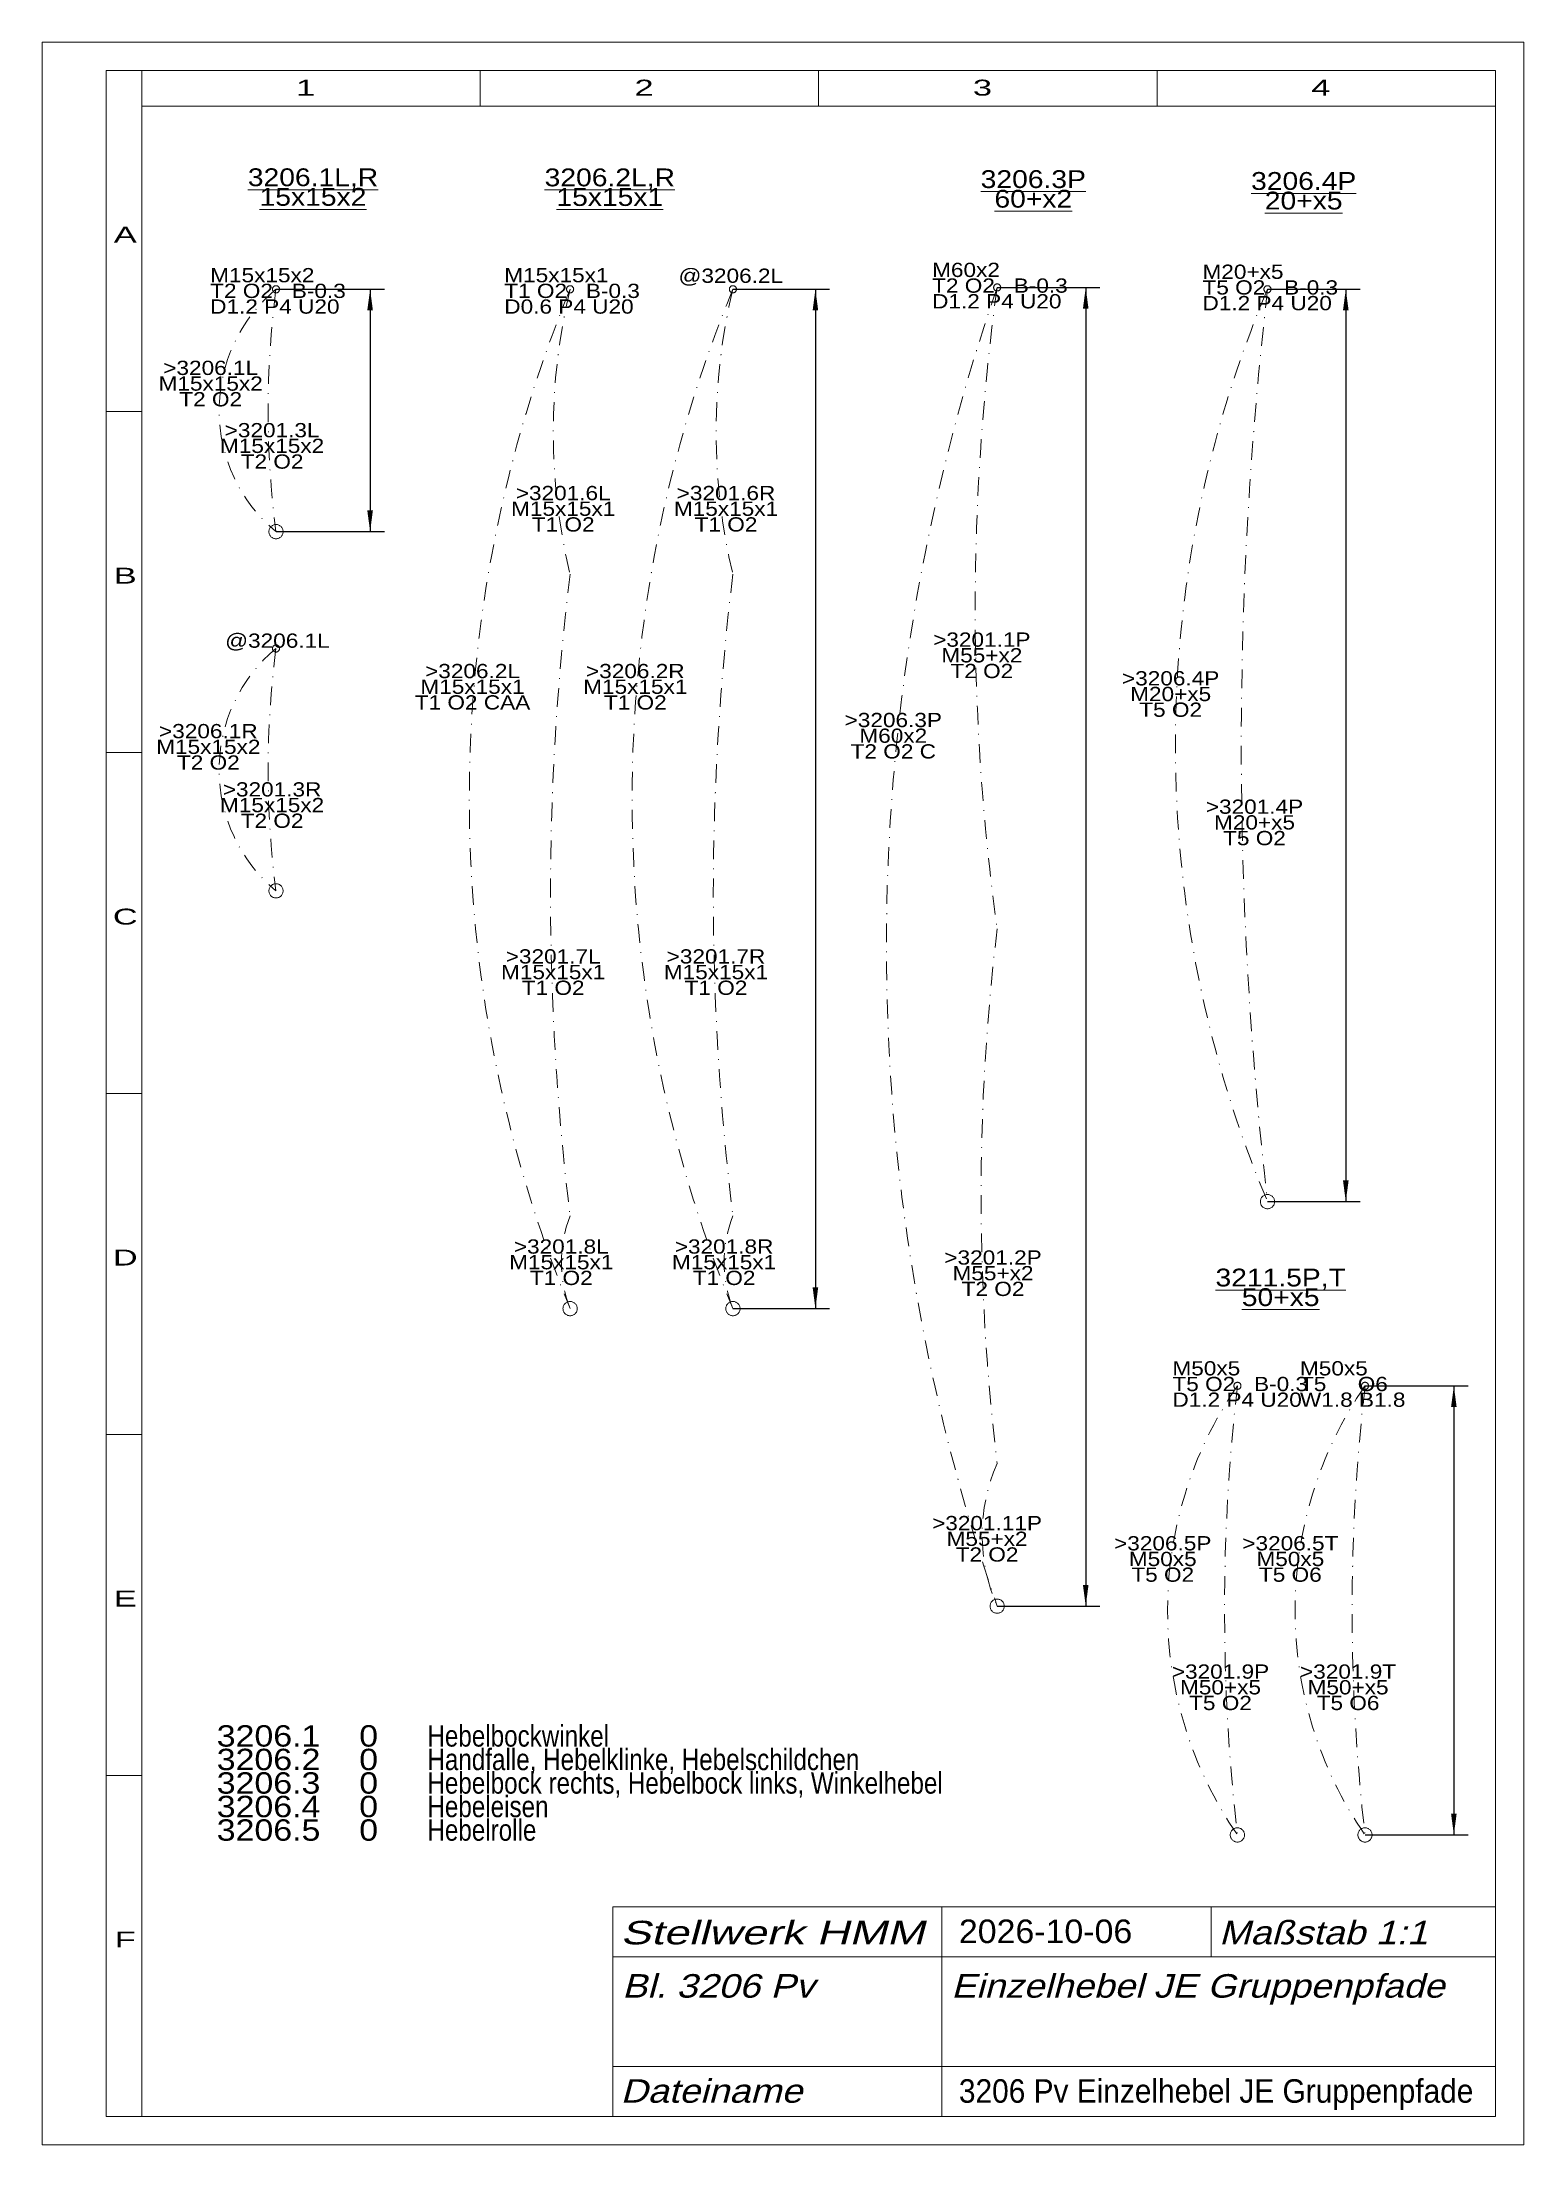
# Model space of a CAD drawing. Extents: x 1 to 209, y 1 to 296.
import ezdxf
from ezdxf.enums import TextEntityAlignment as Align

# ---------------------------------------------------------------- set-up
doc = ezdxf.new("R2010")
doc.units = 0
doc.header["$LTSCALE"] = 5.25
for name, pattern in [('DASHDOT', [1, 0.5, -0.25, 0, -0.25]), ('DASHED', [0.75, 0.5, -0.25]), ('PHANTOM', [2.5, 1.25, -0.25, 0.25, -0.25, 0.25, -0.25])]:
    doc.linetypes.add(name, pattern=pattern)
for name, color, linetype, lineweight in [('3206_1L', 30, 'CONTINUOUS', 13), ('3206_1R', 14, 'CONTINUOUS', 13), ('3206_2L', 30, 'CONTINUOUS', 13), ('3206_2R', 14, 'CONTINUOUS', 13), ('3206_3P', 30, 'CONTINUOUS', 13), ('3206_4P', 30, 'CONTINUOUS', 13), ('3206_5P', 30, 'CONTINUOUS', 13), ('3206_5T', 15, 'CONTINUOUS', 13), ('3206___ EINZELHEBEL JE GRUPPENPFADE', 6, 'DASHDOT', 0), ('BEMASSUNG', 7, 'CONTINUOUS', 25), ('BESCHRIFTUNG', 7, 'CONTINUOUS', 25), ('MASSGRENZEN', 172, 'CONTINUOUS', 25), ('MASSLINIEN', 172, 'CONTINUOUS', 25), ('MASSTEXTE', 212, 'CONTINUOUS', 25), ('STANDARD', 7, 'CONTINUOUS', 0)]:
    doc.layers.add(name, color=color, linetype=linetype, lineweight=lineweight)
doc.styles.add('Arial', font='arial.ttf')

# ---------------------------------------------------------------- blocks, each defined once
blk = doc.blocks.new('D50915840')
at = {"layer": 'MASSGRENZEN'}
for points in [[(47.05, 261.32), (47.44, 258.35), (46.65, 258.35)], [(47.05, 227.32), (46.65, 230.3), (47.44, 230.3)]]:
    blk.add_solid(points, dxfattribs=at)
at = {"layer": 'MASSLINIEN', "color": 172}
for p, q in [((33.84, 261.32), (49.05, 261.32)), ((47.05, 261.32), (47.05, 227.32)), ((33.84, 227.32), (49.05, 227.32))]:
    blk.add_line(p, q, dxfattribs=at)
blk = doc.blocks.new('D50927104')
at = {"layer": 'MASSGRENZEN'}
for points in [[(109.55, 261.32), (109.94, 258.35), (109.16, 258.35)], [(109.55, 118.32), (109.16, 121.3), (109.94, 121.3)]]:
    blk.add_solid(points, dxfattribs=at)
at = {"layer": 'MASSLINIEN', "color": 172}
for p, q in [((97.97, 261.32), (111.55, 261.32)), ((109.55, 261.32), (109.55, 118.32)), ((97.97, 118.32), (111.55, 118.32))]:
    blk.add_line(p, q, dxfattribs=at)
blk = doc.blocks.new('D50916096')
at = {"layer": 'MASSGRENZEN'}
for points in [[(147.49, 261.58), (147.88, 258.6), (147.1, 258.6)], [(147.49, 76.58), (147.1, 79.55), (147.88, 79.55)]]:
    blk.add_solid(points, dxfattribs=at)
at = {"layer": 'MASSLINIEN', "color": 172}
for p, q in [((135.06, 261.58), (149.49, 261.58)), ((147.49, 261.58), (147.49, 76.58)), ((135.06, 76.58), (149.49, 76.58))]:
    blk.add_line(p, q, dxfattribs=at)
blk = doc.blocks.new('D50921728')
at = {"layer": 'MASSGRENZEN'}
for points in [[(183.99, 261.32), (184.39, 258.35), (183.6, 258.35)], [(183.99, 133.33), (183.6, 136.3), (184.39, 136.3)]]:
    blk.add_solid(points, dxfattribs=at)
at = {"layer": 'MASSLINIEN', "color": 172}
for p, q in [((173, 261.32), (185.99, 261.32)), ((183.99, 261.32), (183.99, 133.33)), ((173, 133.33), (185.99, 133.33))]:
    blk.add_line(p, q, dxfattribs=at)
blk = doc.blocks.new('D50922240')
at = {"layer": 'MASSGRENZEN'}
for points in [[(199.16, 107.49), (199.55, 104.52), (198.77, 104.52)], [(199.16, 44.49), (198.77, 47.46), (199.55, 47.46)]]:
    blk.add_solid(points, dxfattribs=at)
at = {"layer": 'MASSLINIEN', "color": 172}
for p, q in [((186.69, 107.49), (201.16, 107.49)), ((199.16, 107.49), (199.16, 44.49)), ((186.69, 44.49), (201.16, 44.49))]:
    blk.add_line(p, q, dxfattribs=at)

msp = doc.modelspace()

# ---------------------------------------------------------------- linework, layer by layer
at = {"layer": '3206_1L', "linetype": 'PHANTOM'}
for centre, radius in [((33.84, 261.32), 0.5), ((33.84, 227.32), 1)]:
    msp.add_circle(centre, radius, dxfattribs=at)
at = {"layer": '3206_1L', "linetype": 'DASHDOT'}
msp.add_arc((164.27, 244.32), 131.54, 172.5742, 187.4258, dxfattribs=at)
at = {"layer": '3206_1R', "linetype": 'PHANTOM'}
for centre, radius in [((33.84, 210.93), 0.5), ((33.84, 176.93), 1)]:
    msp.add_circle(centre, radius, dxfattribs=at)
at = {"layer": '3206_1R', "linetype": 'DASHDOT'}
msp.add_arc((164.27, 193.93), 131.54, 172.5742, 187.4258, dxfattribs=at)
at = {"layer": '3206_2L', "linetype": 'PHANTOM'}
for centre, radius in [((75.12, 261.32), 0.5), ((75.12, 118.32), 1)]:
    msp.add_circle(centre, radius, dxfattribs=at)
at = {"layer": '3206_2L', "linetype": 'DASHDOT'}
for centre, radius, start, end in [((158.9, 241.33), 86.14, 166.5757, 193.4243), ((442.14, 176.33), 369.77, 173.0097, 186.9903), ((91.66, 124.82), 17.77, 158.5443, 201.4557)]:
    msp.add_arc(centre, radius, start, end, dxfattribs=at)
at = {"layer": '3206_2R', "linetype": 'PHANTOM'}
for centre, radius in [((97.97, 261.32), 0.5), ((97.97, 118.32), 1)]:
    msp.add_circle(centre, radius, dxfattribs=at)
at = {"layer": '3206_2R', "linetype": 'DASHDOT'}
for centre, radius, start, end in [((181.75, 241.33), 86.14, 166.5757, 193.4243), ((464.99, 176.33), 369.77, 173.0097, 186.9903), ((114.51, 124.82), 17.77, 158.5443, 201.4557)]:
    msp.add_arc(centre, radius, start, end, dxfattribs=at)
at = {"layer": '3206_3P', "linetype": 'PHANTOM'}
for centre, radius in [((135.06, 261.58), 0.5), ((135.06, 76.58), 1)]:
    msp.add_circle(centre, radius, dxfattribs=at)
at = {"layer": '3206_3P', "linetype": 'DASHDOT'}
for centre, radius, start, end in [((463.08, 216.58), 331.1, 172.189, 187.811), ((445.76, 134.08), 312.96, 173.1176, 186.8824), ((157.66, 86.58), 24.71, 156.1318, 203.8682)]:
    msp.add_arc(centre, radius, start, end, dxfattribs=at)
at = {"layer": '3206_4P', "linetype": 'PHANTOM'}
for centre, radius in [((173, 261.32), 0.5), ((173, 133.33), 1)]:
    msp.add_circle(centre, radius, dxfattribs=at)
at = {"layer": '3206_4P', "linetype": 'DASHDOT'}
msp.add_arc((726.57, 197.33), 557.25, 173.4058, 186.5953, dxfattribs=at)
at = {"layer": '3206_5P', "linetype": 'PHANTOM'}
for centre, radius in [((168.78, 107.49), 0.5), ((168.78, 44.49), 1)]:
    msp.add_circle(centre, radius, dxfattribs=at)
at = {"layer": '3206_5P', "linetype": 'DASHDOT'}
msp.add_arc((442.03, 75.99), 275.06, 173.424, 186.576, dxfattribs=at)
at = {"layer": '3206_5T', "linetype": 'PHANTOM'}
for centre, radius in [((186.69, 107.49), 0.5), ((186.69, 44.49), 1)]:
    msp.add_circle(centre, radius, dxfattribs=at)
at = {"layer": '3206_5T', "linetype": 'DASHDOT'}
msp.add_arc((459.94, 75.99), 275.06, 173.424, 186.576, dxfattribs=at)
at = {"layer": '3206___ EINZELHEBEL JE GRUPPENPFADE', "linetype": 'DASHDOT'}
for centre, radius, start, end in [((47.97, 244.32), 22.11, 129.7317, 230.2683), ((248.73, 189.82), 187.76, 157.6156, 202.3844), ((402.36, 169.08), 282.85, 160.9114, 199.0886), ((324.87, 197.33), 164.8, 157.1491, 202.8521), ((214.41, 75.99), 55.44, 145.3776, 214.6224)]:
    msp.add_arc(centre, radius, start, end, dxfattribs=at)
at = {"layer": '3206___ EINZELHEBEL JE GRUPPENPFADE', "color": 134, "linetype": 'DASHDOT'}
for centre, radius, start, end in [((271.58, 189.82), 187.76, 157.6156, 202.3844), ((47.97, 193.93), 22.11, 129.7317, 230.2683), ((232.31, 75.99), 55.44, 145.3776, 214.6224)]:
    msp.add_arc(centre, radius, start, end, dxfattribs=at)
at = {"layer": 'STANDARD'}
for p, q in [((1, 1), (1, 296)), ((1, 296), (209, 296)), ((209, 296), (209, 1)), ((10, 5), (10, 292)), ((10, 292), (15, 292)), ((15, 292), (205, 292)), ((15, 287), (15, 292)), ((62.5, 292), (62.5, 287)), ((110, 292), (110, 287)), ((157.5, 292), (157.5, 287)), ((205, 292), (205, 287)), ((15, 287), (205, 287)), ((15, 5), (15, 287)), ((205, 287), (205, 5)), ((10, 244.17), (15, 244.17)), ((10, 196.33), (15, 196.33)), ((205, 182.12), (205, 5.12)), ((10, 148.5), (15, 148.5)), ((10, 100.67), (15, 100.67)), ((10, 52.83), (15, 52.83)), ((10, 5), (15, 5)), ((205, 5), (15, 5)), ((209, 1), (1, 1))]:
    msp.add_line(p, q, dxfattribs=at)
at = {"layer": 'STANDARD', "lineweight": 0}
for p, q in [((81.11, 34.4), (205, 34.4)), ((81.11, 34.4), (81.11, 5)), ((127.31, 34.4), (127.31, 5)), ((165.11, 34.4), (165.11, 27.4)), ((81.11, 27.4), (205, 27.4)), ((81.11, 12), (205, 12))]:
    msp.add_line(p, q, dxfattribs=at)

# ---------------------------------------------------------------- block references
at = {"layer": 'BEMASSUNG'}
for name in ['D50915840', 'D50927104', 'D50916096', 'D50921728', 'D50922240']:
    msp.add_blockref(name, (0, 0), dxfattribs=at)

# ---------------------------------------------------------------- texts
at = {"layer": '3206_1L', "linetype": 'DASHDOT', "char_height": 2, "line_spacing_factor": 0.66, "style": 'Arial'}
for s, insert, attachment_point in [('\\W1.135084;M15x15x2 \\PT2 O2   B-0.3\\PD1.2 P4 U20\\P', (24.6, 257.87), 7), ('\\W1.135145;>3201.3L\\PM15x15x2\\PT2 O2', (33.29, 239.34), 5)]:
    msp.add_mtext(s, dxfattribs=dict(at, insert=insert, attachment_point=attachment_point))
at = {"layer": '3206_1R', "linetype": 'DASHDOT', "style": 'Arial', "width": 1.135129}
msp.add_text('@3206.1L', height=2, dxfattribs=at).set_placement((26.7, 211.03))
at = {"layer": '3206_1R', "linetype": 'DASHDOT', "insert": (33.29, 188.95), "char_height": 2, "attachment_point": 5, "line_spacing_factor": 0.66, "style": 'Arial'}
msp.add_mtext('\\W1.135111;>3201.3R\\PM15x15x2\\PT2 O2', dxfattribs=at)
at = {"layer": '3206_2L', "char_height": 2, "line_spacing_factor": 0.66, "style": 'Arial'}
for s, insert, attachment_point in [('\\W1.135085;M15x15x1\\PT1 O2   B-0.3\\PD0.6 P4 U20\\P', (65.88, 257.87), 7), ('\\W1.135145;>3201.6L\\PM15x15x1\\PT1 O2', (74.15, 230.52), 5), ('\\W1.135145;>3201.7L\\PM15x15x1\\PT1 O2', (72.74, 165.52), 5), ('\\W1.135145;>3201.8L\\PM15x15x1\\PT1 O2', (73.88, 124.82), 5)]:
    msp.add_mtext(s, dxfattribs=dict(at, insert=insert, attachment_point=attachment_point))
at = {"layer": '3206_2R', "style": 'Arial', "width": 1.135129}
msp.add_text('@3206.2L', height=2, dxfattribs=at).set_placement((90.33, 262.22))
at = {"layer": '3206_2R', "char_height": 2, "attachment_point": 5, "line_spacing_factor": 0.66, "style": 'Arial'}
for s, insert in [('\\W1.135111;>3201.6R\\PM15x15x1\\PT1 O2', (97, 230.52)), ('\\W1.135110;>3201.7R\\PM15x15x1\\PT1 O2', (95.59, 165.52)), ('\\W1.135111;>3201.8R\\PM15x15x1\\PT1 O2', (96.73, 124.82))]:
    msp.add_mtext(s, dxfattribs=dict(at, insert=insert))
at = {"layer": '3206_3P', "char_height": 2, "line_spacing_factor": 0.66, "style": 'Arial'}
for s, insert, attachment_point in [('\\W1.135082;M60x2\\PT2 O2   B-0.3\\PD1.2 P4 U20\\P', (125.93, 258.61), 7), ('\\W1.135110;>3201.1P\\PM55+x2\\PT2 O2', (132.91, 209.96), 5), ('\\W1.135110;>3201.2P\\PM55+x2\\PT2 O2', (134.48, 123.28), 5), ('\\W1.135114;>3201.11P\\PM55+x2\\PT2 O2', (133.64, 86.02), 5)]:
    msp.add_mtext(s, dxfattribs=dict(at, insert=insert, attachment_point=attachment_point))
at = {"layer": '3206_4P', "char_height": 2, "line_spacing_factor": 0.66, "style": 'Arial'}
for s, insert, attachment_point in [('\\W1.135098;M20+x5\\PT5 O2   B-0.3\\PD1.2 P4 U20\\P', (163.88, 258.35), 7), ('\\W1.135110;>3201.4P\\PM20+x5\\PT5 O2', (171.18, 186.52), 5)]:
    msp.add_mtext(s, dxfattribs=dict(at, insert=insert, attachment_point=attachment_point))
at = {"layer": '3206_5P', "char_height": 2, "line_spacing_factor": 0.66, "style": 'Arial'}
for s, insert, attachment_point in [('\\W1.135081;M50x5\\PT5 O2   B-0.3\\PD1.2 P4 U20\\P', (159.66, 104.52), 7), ('\\W1.135110;>3201.9P\\PM50+x5\\PT5 O2', (166.41, 65.19), 5)]:
    msp.add_mtext(s, dxfattribs=dict(at, insert=insert, attachment_point=attachment_point))
at = {"layer": '3206_5T', "char_height": 2, "line_spacing_factor": 0.66, "style": 'Arial'}
for s, insert, attachment_point in [('\\W1.135081;M50x5\\PT5     O6\\PW1.8 B1.8\\P', (177.56, 104.52), 7), ('\\W1.135136;>3201.9T\\PM50+x5\\PT5 O6', (184.31, 65.19), 5)]:
    msp.add_mtext(s, dxfattribs=dict(at, insert=insert, attachment_point=attachment_point))
at = {"layer": '3206___ EINZELHEBEL JE GRUPPENPFADE', "attachment_point": 5, "line_spacing_factor": 0.66, "style": 'Arial'}
for s, insert, char_height in [('\\W1.135103;\\L3206.1L,R\\P15x15x2', (39.03, 275.64), 2.5), ('\\W1.135103;\\L3206.2L,R\\P15x15x1', (80.69, 275.62), 2.5), ('\\W1.135098;\\L3206.3P\\P60+x2', (140.13, 275.38), 2.5), ('\\W1.135098;\\L3206.4P\\P20+x5', (178.08, 275.12), 2.5), ('\\W1.135145;>3206.2L\\PM15x15x1\\PT1 O2 CAA', (61.42, 205.55), 2), ('\\W1.135110;>3206.4P\\PM20+x5\\PT5 O2', (159.41, 204.53), 2), ('\\W1.135110;>3206.3P\\PM60x2\\PT2 O2 C\\', (120.48, 198.68), 2), ('\\W1.135094;\\L3211.5P,T\\P50+x5', (174.85, 121.29), 2.5), ('\\W1.135110;>3206.5P\\PM50x5\\PT5 O2', (158.3, 83.19), 2)]:
    msp.add_mtext(s, dxfattribs=dict(at, insert=insert, char_height=char_height))
at = {"layer": '3206___ EINZELHEBEL JE GRUPPENPFADE', "linetype": 'DASHDOT', "line_spacing_factor": 0.66, "style": 'Arial'}
for s, insert, char_height, attachment_point in [('\\W1.135145;>3206.1L\\PM15x15x2\\PT2 O2', (24.67, 248.08), 2, 5), ('\\W1.135138;3206.1\\P3206.2\\P3206.3\\P3206.4\\P3206.5\\P', (25.52, 59.88), 3, 1)]:
    msp.add_mtext(s, dxfattribs=dict(at, insert=insert, char_height=char_height, attachment_point=attachment_point))
at = {"layer": '3206___ EINZELHEBEL JE GRUPPENPFADE', "color": 134, "char_height": 2, "attachment_point": 5, "line_spacing_factor": 0.66, "style": 'Arial'}
for s, insert in [('\\W1.135110;>3206.2R\\PM15x15x1\\PT1 O2', (84.27, 205.55)), ('\\W1.135136;>3206.5T\\PM50x5\\PT5 O6', (176.21, 83.19))]:
    msp.add_mtext(s, dxfattribs=dict(at, insert=insert))
at = {"layer": '3206___ EINZELHEBEL JE GRUPPENPFADE', "color": 134, "linetype": 'DASHDOT', "insert": (24.34, 197.12), "char_height": 2, "attachment_point": 5, "line_spacing_factor": 0.66, "style": 'Arial'}
msp.add_mtext('\\W1.135111;>3206.1R\\PM15x15x2\\PT2 O2', dxfattribs=at)
at = {"layer": '3206___ EINZELHEBEL JE GRUPPENPFADE', "linetype": 'DASHED', "char_height": 3, "attachment_point": 1, "line_spacing_factor": 0.66, "style": 'Arial'}
for s, insert in [('\\W1.135145;0\\P0\\P0\\P0\\P0', (45.52, 59.88)), ('\\W0.810867;Hebelbockwinkel\\PHandfalle, Hebelklinke, Hebelschildchen\\PHebelbock rechts, Hebelbock links, Winkelhebel\\PHebeleisen\\PHebelrolle\\P', (55.09, 59.88))]:
    msp.add_mtext(s, dxfattribs=dict(at, insert=insert))
at = {"layer": 'BESCHRIFTUNG', "style": 'Arial', "oblique": 15}
for s, width, p in [('Stellwerk HMM', 1.375804, (82.2, 32.44)), ('Maßstab 1:1', 1.143719, (166.2, 32.44)), ('Bl. 3206 Pv', 1.143716, (82.42, 24.96)), ('Einzelhebel JE Gruppenpfade', 1.130198, (128.62, 24.96)), ('Dateiname', 1.143709, (82.2, 10.22))]:
    msp.add_text(s, height=3.3, dxfattribs=dict(at, width=width)).set_placement(p, align=Align.TOP_LEFT)
at = {"layer": 'BESCHRIFTUNG', "style": 'Arial'}
for s, width, p in [('2026-10-06', 1.031837, (129.69, 32.62)), ('3206 Pv Einzelhebel JE Gruppenpfade', 0.908983, (129.69, 10.22))]:
    msp.add_text(s, height=3.3, dxfattribs=dict(at, width=width)).set_placement(p, align=Align.TOP_LEFT)
at = {"layer": 'STANDARD', "style": 'Arial'}
for s, width, p in [('1', 1.547923, (38, 290.72)), ('2', 1.547922, (85.5, 290.72)), ('3', 1.547923, (133, 290.72)), ('4', 1.547923, (180.5, 290.72)), ('A', 1.547987, (12.68, 270.1)), ('B', 1.547987, (12.68, 222.26)), ('C', 1.548103, (12.68, 174.43)), ('D', 1.548104, (12.68, 126.6)), ('E', 1.547987, (12.68, 78.76)), ('F', 1.547769, (12.68, 30.93))]:
    msp.add_text(s, height=2.23, dxfattribs=dict(at, width=width)).set_placement(p, align=Align.TOP_CENTER)

doc.saveas('drawing.dxf')
